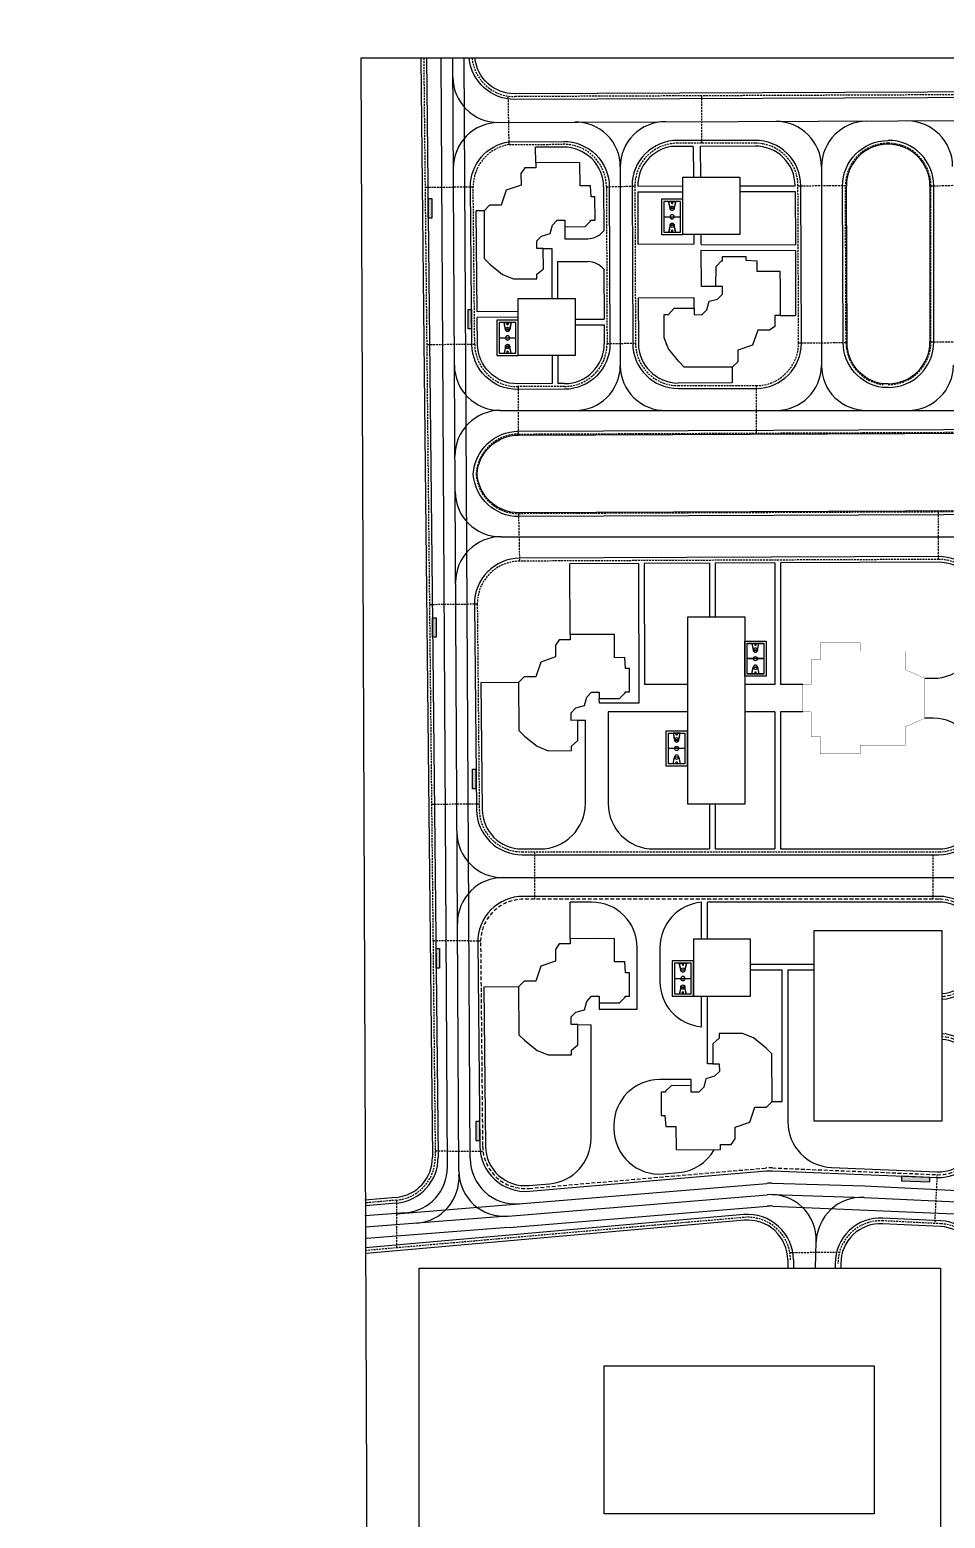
# Model space of a CAD drawing. Header units: inches. Extents: x -634 to 3638, y -6930911 to 5552.
# Drawn here: x 3063.3 to 3304.5, y 2153.3 to 2545.6 of the extents above; entities that cross this region are included whole.
import ezdxf

# ---------------------------------------------------------------- set-up
doc = ezdxf.new("R2010")
doc.units = ezdxf.units.IN
doc.header["$MEASUREMENT"] = 0
doc.linetypes.add('штриховая', pattern=[0.75, 0.5, -0.25])
doc.layers.add('ELEV', color=134, linetype='Continuous', lineweight=18)
for name, color, linetype in [('SPORT', 7, 'Continuous'), ('движ. автобус', 100, 'Continuous'), ('движ. пешеходы', 151, 'штриховая'), ('движ. транспорт', 10, 'Continuous'), ('зеленая зона', 100, 'Continuous'), ('муниц.здания', 181, 'Continuous')]:
    doc.layers.add(name, color=color, linetype=linetype)
for name, color, linetype, true_color in [('дет.площадки', 7, 'Continuous', 0xf5eb38), ('дорога', 7, 'Continuous', 0x737373), ('жил.зона', 7, 'Continuous', 0xee6868), ('парковка', 7, 'Continuous', 0x000000)]:
    doc.layers.add(name, color=color, linetype=linetype, true_color=true_color)

# ---------------------------------------------------------------- blocks, each defined once
blk = doc.blocks.new('A$C6FDB6B95')
at = {"layer": 'SPORT'}
for p, q in [((-2148, 1133), (1300, 1133)), ((-2148, -936), (-2148, 1133)), ((-1920, 438), (-1256, 300)), ((-1918, 904), (1070, 904)), ((-1918, -706), (-1918, 904)), ((-1918, -246), (-1918, 444)), ((-1918, -246), (-1918, 444)), ((-1918, 444), (-1255, 306)), ((-1721, 403), (-1720, 408)), ((-1716, 402), (-1721, 403)), ((-1720, 408), (-1715, 407)), ((-1715, 407), (-1716, 402)), ((-1620, 382), (-1619, 387)), ((-1615, 381), (-1620, 382)), ((-1619, 387), (-1613, 386)), ((-1613, 386), (-1615, 381)), ((-1519, 361), (-1518, 366)), ((-1513, 360), (-1519, 361)), ((-1518, 366), (-1512, 365)), ((-1512, 365), (-1513, 360)), ((-1277, 305), (-1276, 299)), ((-1258, -102), (-1258, 300)), ((-1252, 300), (-1252, -102)), ((-427, -706), (-427, 904)), ((-427, -418), (-427, 616)), ((-421, -706), (-421, 904)), ((-421, -418), (-421, 616)), ((1070, 444), (406, 306)), ((1071, 438), (407, 300)), ((409, -102), (409, 300)), ((429, 305), (428, 299)), ((1070, 904), (1070, -706)), ((1070, -246), (1070, 444)), ((1070, -246), (1070, 444)), ((1300, 1133), (1300, -936)), ((1300, -936), (-2148, -936)), ((-1256, -102), (-1920, -240)), ((-1255, -108), (-1918, -246)), ((1070, -706), (-1918, -706)), ((-1277, -107), (-1276, -101)), ((406, -108), (1070, -246)), ((407, -102), (1071, -240)), ((429, -107), (428, -101))]:
    blk.add_line(p, q, dxfattribs=at)
for points in [[(1300, -936), (-2148, -936), (-2148, 1133), (1300, 1133)], [(1076, -711), (-1924, -711), (-1924, 909), (1076, 909)], [(-1781, 202), (-1784, 202), (-1784, -4), (-1781, -4)], [(671, 361), (669, 366), (664, 365), (665, 360)], [(772, 382), (771, 387), (765, 386), (766, 381)], [(873, 403), (872, 408), (866, 407), (868, 402)], [(932, 202), (936, 202), (936, -4), (932, -4)], [(-1721, -205), (-1720, -211), (-1715, -209), (-1716, -204)], [(-1620, -184), (-1619, -190), (-1613, -188), (-1615, -183)], [(-1519, -163), (-1518, -168), (-1512, -167), (-1513, -162)], [(671, -163), (669, -168), (664, -167), (665, -162)], [(772, -184), (771, -190), (765, -188), (766, -183)], [(873, -205), (872, -211), (866, -209), (868, -204)]]:
    blk.add_lwpolyline(points, close=True, dxfattribs=at)
blk.add_lwpolyline([(403, -102, -0.9858149), (403, 300)], format="xyb", close=True, dxfattribs=at)
for centre, radius in [((-1741, 99), 25.9), ((-424, 99), 207), ((-424, 99), 201), ((892, 99), 25.9)]:
    blk.add_circle(centre, radius, dxfattribs=at)
for centre, radius, start, end in [((-1255, 99), 207, 96.21469, 263.78531), ((-1255, 99), 201, 96.21469, 263.78531), ((-1255, 99), 207, 270, 90), ((-1255, 99), 201, 270.81854, 89.18146), ((406, 99), 207, 90, 270), ((406, 99), 201, 276.21469, 83.78531), ((406, 99), 207, 276.21469, 83.78531)]:
    blk.add_arc(centre, radius, start, end, dxfattribs=at)

msp = doc.modelspace()

# ---------------------------------------------------------------- hatches: boundary and pattern name
at = {"layer": 'ELEV', "linetype": 'Continuous'}
h = msp.add_hatch(dxfattribs=at)
h.set_pattern_fill('ANSI31', color=256, scale=0.01044, style=0)
h.set_pattern_definition([(45, (1262.311104, 3366.587935), (-0.02343928418428, 0.02343928418428), [])])
edge = h.paths.add_edge_path()
edge.add_ellipse((1445.78234, 3471.96182), major_axis=(0, 6932302.83262), ratio=0.00000001506, start_angle=89.999976115149, end_angle=270.000023884851)
edge.add_line((1445.67794, 3474.85168), (1445.67794, 3528.48347))
edge.add_line((1445.67794, 3528.48347), (1445.88675, 3528.48347))
edge.add_line((1445.88675, 3528.48347), (1445.88675, 3474.85168))
at = {"layer": 'движ. автобус'}
h = msp.add_hatch(color=3, dxfattribs=at)
h.dxf.hatch_style = 1
h.paths.add_polyline_path([(3169.2441, 2501.0698), (3168.33049, 2501.0698), (3168.33049, 2495.91847), (3169.2441, 2495.91847)])
h = msp.add_hatch(color=3, dxfattribs=at)
h.dxf.hatch_style = 1
h.paths.add_polyline_path([(3179.76584, 2469.07129), (3179.73836, 2471.87269), (3178.85223, 2471.87269), (3178.85223, 2466.72137), (3179.76584, 2466.72137)])
h = msp.add_hatch(color=3, dxfattribs=at)
h.dxf.hatch_style = 1
h.paths.add_polyline_path([(3170.40427, 2390.60288), (3169.49065, 2390.60288), (3169.49065, 2385.45156), (3170.40427, 2385.45156)])
h = msp.add_hatch(color=3, dxfattribs=at)
h.dxf.hatch_style = 1
h.paths.add_polyline_path([(3180.88487, 2350.6988), (3179.97126, 2350.6988), (3179.97126, 2345.54747), (3180.88487, 2345.54747)])
h = msp.add_hatch(color=3, dxfattribs=at)
h.dxf.hatch_style = 1
h.paths.add_polyline_path([(3171.31965, 2303.4433), (3170.40604, 2303.4433), (3170.40604, 2298.29197), (3171.31965, 2298.29197)])
h = msp.add_hatch(color=3, dxfattribs=at)
h.dxf.hatch_style = 1
h.paths.add_polyline_path([(3181.83721, 2257.91262), (3180.9411, 2257.91262), (3180.9411, 2252.76129), (3181.85471, 2252.76129), (3181.85471, 2256.12889)])
h = msp.add_hatch(color=3, dxfattribs=at)
h.dxf.hatch_style = 1
h.paths.add_polyline_path([(3300.46787, 2243.12624), (3293.02953, 2243.43021), (3293.02953, 2242.2136), (3300.46787, 2241.90963)])

# ---------------------------------------------------------------- linework, layer by layer
at = {"color": 7}
msp.add_lwpolyline([(3152.27453, 2117.38844), (3571.2036, 2020.67668), (3611.30722, 2194.39466), (3624.58339, 2311.97423), (3637.80785, 2538.02955), (3150.56133, 2538.02955)], close=True, dxfattribs=at)
at = {"layer": 'движ. автобус'}
for p, q in [((3173.38161, 2245.8416), (3171.77301, 2538.01303)), ((3179.36951, 2248.0555), (3177.77291, 2538.04607)), ((3159.95386, 2233.4823), (3257.51017, 2241.55095)), ((3258.855, 2241.58651), (3283.234, 2240.86351)), ((3283.28902, 2240.86137), (3614.7559, 2224.93764)), ((3162.3114, 2233.81159), (3151.58354, 2232.97802)), ((3189.62361, 2229.91573), (3257.66114, 2235.54295)), ((3259.15962, 2235.57297), (3338.48743, 2232.20271)), ((3189.4897, 2229.90528), (3152.04834, 2226.99606))]:
    msp.add_line(p, q, dxfattribs=at)
for points in [[(3168.33049, 2501.0698), (3169.2441, 2501.0698), (3169.2441, 2495.91847), (3168.33049, 2495.91847)], [(3178.85223, 2471.87269), (3179.76584, 2471.87269), (3179.76584, 2466.72137), (3178.85223, 2466.72137)], [(3169.49065, 2390.60288), (3170.40427, 2390.60288), (3170.40427, 2385.45156), (3169.49065, 2385.45156)], [(3179.97126, 2350.6988), (3180.88487, 2350.6988), (3180.88487, 2345.54747), (3179.97126, 2345.54747)], [(3170.40604, 2303.4433), (3171.31965, 2303.4433), (3171.31965, 2298.29197), (3170.40604, 2298.29197)], [(3180.9411, 2257.91262), (3181.85471, 2257.91262), (3181.85471, 2252.76129), (3180.9411, 2252.76129)], [(3300.46787, 2243.12624), (3293.02953, 2243.43021), (3293.02953, 2242.2136), (3300.46787, 2241.90963)]]:
    msp.add_lwpolyline(points, close=True, dxfattribs=at)
for centre, start, end in [((3191.36933, 2248.12157), 180.315449, 274.7280375), ((3161.38179, 2245.77553), 274.4430072, 0.315449), ((3258.49928, 2229.59178), 88.3012997, 94.7280375), ((3258.49928, 2229.59178), 88.3012997, 94.7280375), ((3258.65026, 2223.58378), 87.5672422, 94.7280375), ((3258.65813, 2223.58443), 88.3012997, 94.7280375)]:
    msp.add_arc(centre, 12, start, end, dxfattribs=at)
at = {"layer": 'движ. пешеходы'}
for p, q in [((3167.13826, 2538.02167), (3170.17969, 2248.42789)), ((3189.64528, 2515.3037), (3189.41652, 2528.06647)), ((3240.4286, 2515.65823), (3240.37775, 2528.14445)), ((3180.17242, 2504.08451), (3167.49608, 2503.95138)), ((3215.27337, 2504.17803), (3222.77268, 2504.36242)), ((3265.74359, 2504.45423), (3278.49349, 2504.50616)), ((3300.77043, 2504.40823), (3313.27043, 2504.74564)), ((3180.57888, 2462.64897), (3167.93125, 2462.51614)), ((3215.44167, 2462.8555), (3222.94126, 2462.96952)), ((3265.91218, 2463.06106), (3278.41208, 2463.11197)), ((3300.77043, 2463.27709), (3313.27043, 2463.27709)), ((3254.70959, 2451.76534), (3254.76051, 2439.26544)), ((3192.12584, 2439.01034), (3192.07493, 2451.51024)), ((3192.4543, 2405.52672), (3192.20262, 2418.0258)), ((3302.80325, 2405.97615), (3302.75132, 2418.72605)), ((3181.25066, 2394.16646), (3168.65047, 2394.03413)), ((3181.76714, 2341.51562), (3169.20343, 2341.38367)), ((3196.39992, 2316.41366), (3196.39992, 2328.91366)), ((3301.3477, 2316.41366), (3301.3477, 2328.16366)), ((3169.57999, 2305.52912), (3182.12925, 2305.49789)), ((3170.16209, 2250.10349), (3182.74283, 2250.00942)), ((3302.38714, 2243.84233), (3301.74986, 2230.99017)), ((3159.93113, 2237.11267), (3151.72622, 2236.37978)), ((3159.93113, 2237.11267), (3160.00977, 2224.55524)), ((3263.60714, 2223.32849), (3276.68979, 2223.43684))]:
    msp.add_line(p, q, dxfattribs=at)
for points in [[(3615.13642, 2538.20748, -0.344538771), (3604.2534, 2529.62646), (3191.11963, 2527.94383, -0.387202094), (3179.87688, 2538.10231, -0.387202094)], [(3288.07956, 2452.01963, -0.372297113), (3278.41208, 2463.11197), (3278.24409, 2504.35623, -0.412534407), (3289.38365, 2515.6515, -0.412534407)], [(3289.52043, 2452.02709, 0.414213562), (3300.77043, 2463.27709), (3300.77043, 2504.40823, 0.414213562), (3289.52043, 2515.65823, 0.414213562)], [(3263.78091, 2221.35885, 0.440017103), (3251.55016, 2232.56602), (3151.90329, 2223.84583)], [(3287.75697, 2120.62987), (3287.86983, 2113.95494, 0.338759954), (3296.36347, 2103.23762), (3300.33245, 2102.23523, 0.489484039), (3314.33717, 2113.1722), (3314.05819, 2219.70333, 0.399016405), (3303.36538, 2230.91006), (3288.08806, 2231.6676, 0.428800516), (3276.28091, 2220.4314, 0.428800516)]]:
    msp.add_lwpolyline(points, format="xyb", dxfattribs=at)
for points in [[(3203.96189, 2515.38204, -0.414623583), (3215.27337, 2504.17803), (3215.44167, 2462.8555, -0.414213562), (3204.23758, 2451.55977), (3191.87416, 2451.50942, -0.412534407), (3180.57888, 2462.64897), (3180.17242, 2504.08451, -0.371280173), (3189.64528, 2515.3037)], [(3254.55727, 2515.65823), (3234.02258, 2515.65823, 0.415406969), (3222.77268, 2504.36242), (3222.94126, 2462.96952, 0.413021162), (3234.19117, 2451.76534), (3254.70959, 2451.76534, 0.414174441), (3265.91218, 2463.06106), (3265.74359, 2504.45423, 0.411368088)], [(3427.29228, 2429.42999, -0.393431519), (3416.11365, 2418.93775), (3192.20262, 2418.0258, -0.392951171), (3180.94031, 2428.40797, -0.396265995), (3192.12584, 2439.01034), (3416.02201, 2439.92223, -0.395785035)], [(3302.84907, 2328.91366, 0.414213562), (3314.09907, 2340.16366), (3314.09907, 2394.72625, 0.415406969), (3302.80325, 2405.97615), (3192.4543, 2405.52672, 0.415894714), (3181.25066, 2394.16646), (3181.78149, 2340.05331, 0.411343417), (3193.03095, 2328.91366)]]:
    msp.add_lwpolyline(points, format="xyb", close=True, dxfattribs=at)
at = {"layer": 'движ. пешеходы', "ltscale": 2}
msp.add_lwpolyline([(3303.632, 2290.79337, 0.393957642), (3314.09907, 2302.01609), (3314.09907, 2305.16366, 0.414213562), (3302.84907, 2316.41366), (3193.37428, 2316.41366, 0.417089545), (3182.12482, 2305.05331), (3182.65181, 2251.33144, 0.437662626), (3194.90344, 2240.23652), (3257.30875, 2245.59296, -0.033745919), (3259.02756, 2245.62418), (3302.38714, 2243.84233, 0.426294931), (3314.09907, 2255.08284), (3314.09907, 2269.01609, 0.393957642), (3303.632, 2280.23882, 0.393957642)], format="xyb", dxfattribs=at)
at = {"layer": 'движ. пешеходы'}
msp.add_arc((3158.93022, 2248.31806), 11.25, 275.1043109, 0.5620272, dxfattribs=at)
at = {"layer": 'движ. транспорт'}
for p, q in [((3176.3874, 2244.79862), (3174.77296, 2538.02955)), ((3186.84697, 2521.11576), (3609.38693, 2522.76282)), ((3218.93301, 2509.43316), (3218.93301, 2456.90341)), ((3271.93642, 2509.43566), (3271.93642, 2456.9059)), ((3187.35001, 2445.25282), (3602.24108, 2445.25282)), ((3187.53331, 2411.95887), (3599.91267, 2411.95887)), ((3187.89564, 2322.13292), (3625.17748, 2322.12957)), ((3189.37633, 2232.90552), (3257.5906, 2238.54736)), ((3258.8832, 2238.58435), (3283.14507, 2237.86483)), ((3283.14507, 2237.86483), (3614.4186, 2221.95039)), ((3189.25729, 2232.89627), (3151.81594, 2229.98704)), ((3270.37481, 2219.1674), (3270.57493, 2226.24922)), ((3270.37481, 2219.1674), (3270.57404, 2226.21762))]:
    msp.add_line(p, q, dxfattribs=at)
for centre, radius, start, end in [((3186.8002, 2533.11567), 12, 180.315449, 270.2233376), ((3186.93233, 2509.116), 12, 90.2233376, 180.315449), ((3207.25481, 2509.52046), 11.67853, 359.5717346, 91.6788953), ((3230.69489, 2509.52728), 11.76226, 88.9407185, 180.4584603), ((3259.9156, 2509.37963), 12.02095, 0.2670682, 90.001613), ((3284.04524, 2509.38591), 12.10892, 90.6165008, 179.7645949), ((3294.42881, 2509.46924), 12.06623, 0.2970199, 89.7287569), ((3187.21787, 2457.25282), 12, 180.315449, 270), ((3207.06863, 2457.11868), 11.86633, 269.4859053, 359.3275071), ((3230.72015, 2457.03647), 11.78614, 180.2774473, 271.1768496), ((3260.07204, 2457.12117), 11.86633, 269.4859053, 359.3275071), ((3283.72356, 2457.03897), 11.78614, 180.2774473, 271.1768496), ((3294.7713, 2457.18303), 11.92799, 269.6097199, 359.7303482), ((3187.35001, 2433.25282), 12, 90, 180.315449), ((3187.40118, 2423.95887), 12, 180.315449, 270), ((3187.53331, 2399.95887), 12, 90, 180.315449), ((3187.89573, 2334.13292), 12, 180.315449, 269.9995611), ((3188.02787, 2310.13292), 12, 89.9995611, 180.315449), ((3164.34831, 2243.10123), 12.104, 274.6364857, 3.8271007), ((3188.38721, 2244.86468), 12, 180.315449, 274.7280375), ((3258.57972, 2226.58819), 12, 358.3813231, 94.7280375), ((3282.56925, 2225.87865), 12, 87.2496144, 178.3813231)]:
    msp.add_arc(centre, radius, start, end, dxfattribs=at)
at = {"layer": 'дет.площадки'}
for points in [[(3235.39004, 2506.67501), (3250.45556, 2506.67501), (3250.45556, 2491.61756), (3235.39004, 2491.61756)], [(3192.01868, 2474.75491), (3207.08419, 2474.75491), (3207.08419, 2459.69746), (3192.01868, 2459.69746)], [(3236.74634, 2390.82572), (3251.74634, 2390.82572), (3251.74634, 2341.46394), (3236.74634, 2341.46394)], [(3253.20373, 2305.87358), (3238.20373, 2305.87358), (3238.20373, 2290.87358), (3253.20373, 2290.87358)]]:
    msp.add_lwpolyline(points, close=True, dxfattribs=at)
at = {"layer": 'дорога'}
for p, q in [((3166.3883, 2538.0138), (3169.42973, 2248.42002)), ((3167.88822, 2538.02955), (3170.92965, 2248.43577)), ((3203.966, 2514.63206), (3196.61693, 2514.59184)), ((3196.6392, 2510.52187), (3196.61693, 2514.59184)), ((3238.15518, 2514.81916), (3232.43726, 2514.78787)), ((3238.15518, 2514.81916), (3238.19526, 2506.67501)), ((3254.43622, 2514.90826), (3240.09793, 2514.82979)), ((3240.14256, 2506.67501), (3240.09793, 2514.82979)), ((3214.52337, 2504.17498), (3214.57082, 2492.52442)), ((3223.52267, 2504.36547), (3223.5227, 2504.35936)), ((3223.5227, 2504.35936), (3235.39004, 2504.38564)), ((3223.52602, 2502.85936), (3235.39004, 2502.88563)), ((3223.52881, 2502.85937), (3223.5848, 2489.11123)), ((3250.45556, 2504.41899), (3264.9936, 2504.45118)), ((3250.45556, 2502.91899), (3264.99971, 2502.95119)), ((3264.99971, 2502.95119), (3265.0571, 2488.85944)), ((3183.04096, 2497.86631), (3180.98365, 2497.84613)), ((3204.31968, 2493.64509), (3204.33542, 2490.46059)), ((3238.26938, 2491.61756), (3238.28215, 2489.022)), ((3240.23923, 2489.01012), (3240.22496, 2491.61756)), ((3198.64906, 2487.918), (3200.86528, 2487.92895)), ((3200.86528, 2487.92895), (3200.91893, 2474.75491)), ((3204.33542, 2490.46059), (3210.36652, 2490.48515)), ((3223.5848, 2489.11123), (3238.28215, 2489.022)), ((3240.23923, 2489.01012), (3265.07232, 2488.85935)), ((3240.23923, 2487.51009), (3240.23923, 2487.48819)), ((3240.23923, 2487.51009), (3265.06321, 2487.35938)), ((3240.34125, 2477.88233), (3240.23923, 2487.48819)), ((3265.06321, 2487.35938), (3265.13282, 2470.26758)), ((3202.37945, 2484.45257), (3210.43329, 2484.453)), ((3202.37945, 2484.45257), (3202.41892, 2474.76102)), ((3214.61188, 2482.44301), (3214.66545, 2469.29054)), ((3244.13812, 2477.88233), (3240.34125, 2477.88233)), ((3240.72476, 2477.88233), (3240.72476, 2477.88233)), ((3192.01868, 2471.31736), (3181.24492, 2471.21168)), ((3238.42753, 2474.9172), (3223.64286, 2474.85699)), ((3223.64286, 2474.85699), (3223.69126, 2462.97257)), ((3238.42753, 2472.1951), (3238.42753, 2474.9172)), ((3192.0334, 2469.81744), (3181.25963, 2469.71175)), ((3207.08419, 2469.25966), (3214.66545, 2469.29054)), ((3207.0903, 2467.75968), (3214.67156, 2467.79055)), ((3214.67156, 2467.79055), (3214.69167, 2462.85244)), ((3261.03714, 2470.2509), (3265.13282, 2470.26758)), ((3200.98026, 2459.69746), (3201.0104, 2452.29663)), ((3202.48027, 2459.69746), (3202.51039, 2452.30274)), ((3248.42113, 2456.61595), (3248.43794, 2452.4898)), ((3201.0104, 2452.29663), (3191.8711, 2452.25941)), ((3204.23452, 2452.30977), (3202.51039, 2452.30274)), ((3248.43794, 2452.4898), (3234.19151, 2452.43178)), ((3289.52043, 2451.27709), (3287.97406, 2451.27709)), ((3205.71777, 2386.17429), (3205.64179, 2404.83042)), ((3223.71054, 2404.90401), (3223.8413, 2368.10432)), ((3225.21052, 2404.91012), (3225.32395, 2372.98862)), ((3242.44471, 2404.98032), (3242.44471, 2390.82572)), ((3243.94471, 2404.98643), (3243.94471, 2390.82572)), ((3259.67889, 2405.05051), (3259.67889, 2372.98862)), ((3261.17889, 2405.05662), (3261.17889, 2372.98862)), ((3192.11952, 2373.51872), (3182.2042, 2373.42146)), ((3299.18914, 2374.64431), (3301.34907, 2374.64431)), ((3213.45223, 2368.10432), (3213.39825, 2369.29751)), ((3236.74634, 2372.98862), (3225.32395, 2372.98862)), ((3259.67889, 2372.98862), (3251.74634, 2372.98862)), ((3266.99244, 2372.98862), (3261.17889, 2372.98862)), ((3223.8413, 2368.10432), (3213.45223, 2368.10432)), ((3236.74634, 2365.78703), (3215.7167, 2365.78703)), ((3259.67889, 2365.78703), (3251.74634, 2365.78703)), ((3259.67889, 2365.78703), (3259.67889, 2329.66366)), ((3266.99244, 2365.78703), (3261.17889, 2365.78703)), ((3261.17889, 2365.78703), (3261.17889, 2329.66366)), ((3207.72763, 2363.57042), (3209.74884, 2363.57042)), ((3242.44471, 2341.46394), (3242.44471, 2329.66366)), ((3243.94471, 2341.46394), (3243.94471, 2329.66366)), ((3205.71777, 2306.00657), (3205.71777, 2315.66366)), ((3240.36962, 2305.87358), (3240.36962, 2315.62044)), ((3241.86962, 2305.87358), (3241.86962, 2315.66366)), ((3253.20373, 2299.31723), (3270.0424, 2299.31723)), ((3253.20373, 2297.81723), (3261.59109, 2297.81723)), ((3261.59109, 2263.0876), (3261.59109, 2297.81723)), ((3263.09109, 2297.81723), (3270.0424, 2297.81723)), ((3192.11952, 2293.35101), (3182.99053, 2293.26146)), ((3240.36962, 2282.79325), (3240.36962, 2290.87358)), ((3241.86962, 2273.03591), (3241.86962, 2290.87358)), ((3213.39825, 2289.12979), (3213.39825, 2287.48465)), ((3213.39825, 2287.48465), (3223.38717, 2287.48465)), ((3207.72763, 2283.4027), (3211.25155, 2283.30404)), ((3243.29504, 2273.03591), (3241.86962, 2273.03591)), ((3237.62442, 2268.8792), (3229.25155, 2268.8792)), ((3237.62442, 2267.30882), (3237.62442, 2268.8792)), ((3258.90315, 2263.0876), (3261.59109, 2263.0876)), ((3159.8644, 2237.8597), (3151.65949, 2237.12681)), ((3159.99786, 2236.36565), (3151.79294, 2235.63276)), ((3263.03091, 2221.35885), (3263.03091, 2219.1674)), ((3264.53091, 2221.35885), (3264.53091, 2219.1674)), ((3275.53091, 2220.39895), (3275.53091, 2219.1674)), ((3277.03091, 2220.39895), (3277.03091, 2219.1674))]:
    msp.add_line(p, q, dxfattribs=at)
at = {"layer": 'дорога', "color": 7}
msp.add_line((3277.35676, 2538.07435), (3277.35694, 2538.02955), dxfattribs=at)
at = {"layer": 'дорога'}
for points in [[(3615.86501, 2538.02955, -0.344538771), (3604.25646, 2528.87646), (3191.12268, 2527.19383, -0.387202094), (3179.13041, 2538.02955, -0.387202094)], [(3614.40783, 2538.3854, -0.344538771), (3604.25035, 2530.37645), (3191.11657, 2528.69382, -0.387202094), (3180.62334, 2538.17507, -0.387202094)], [(3254.55935, 2516.40823), (3234.02258, 2516.40823, 0.415406969), (3222.02268, 2504.35936), (3222.19127, 2462.96646, 0.413021162), (3234.19117, 2451.01534), (3254.71115, 2451.01534, 0.414213562), (3266.66217, 2463.06411), (3266.49359, 2504.45729, 0.414623583), (3254.42802, 2516.40823)], [(3287.97406, 2451.27709, -0.372297113), (3277.66208, 2463.10891), (3277.4941, 2504.35317, -0.412534407), (3289.37629, 2516.40147)], [(3289.52043, 2451.27709, 0.414213562), (3301.52043, 2463.27709), (3301.52043, 2504.40823, 0.414213562), (3289.52043, 2516.40823)], [(3191.8711, 2452.25941, -0.412534407), (3181.32884, 2462.65633), (3181.25963, 2469.71175)], [(3302.84907, 2328.16366, 0.414213562), (3314.84907, 2340.16366), (3314.84907, 2394.72625, 0.415406969), (3302.8002, 2406.72615), (3192.45125, 2406.27671, 0.415894714), (3180.5007, 2394.1591), (3181.03152, 2340.04595, 0.411343417), (3193.03095, 2328.16366), (3302.84907, 2328.16366)], [(3299.18914, 2374.64431), (3301.34907, 2374.64431, 0.414213562), (3313.34907, 2386.64431), (3313.34907, 2394.72625, 0.415406969), (3302.8063, 2405.22616), (3261.17889, 2405.05662)], [(3182.2042, 2373.42146), (3182.53145, 2340.06067, 0.411343417), (3193.03095, 2329.66366), (3197.74884, 2329.66366, 0.414213562), (3209.74884, 2341.66366), (3209.74884, 2363.57042)], [(3215.7167, 2365.78703), (3215.73731, 2341.65341, 0.413963377), (3227.73731, 2329.66366), (3242.44471, 2329.66366)], [(3261.17889, 2329.66366), (3302.84907, 2329.66366, 0.414213562), (3313.34907, 2340.16366), (3313.34907, 2352.11891, 0.414213562), (3301.34907, 2364.11891), (3299.18914, 2364.11891)], [(3303.68419, 2290.04519, 0.393957642), (3314.84907, 2302.01609), (3314.84907, 2305.16366, 0.414213562), (3302.84907, 2317.16366), (3193.37428, 2317.16366, 0.417089545), (3181.37486, 2305.04595), (3181.90184, 2251.32409, 0.437628787), (3194.9689, 2239.48938), (3257.37289, 2244.84571, -0.033809373), (3258.99363, 2244.87494), (3302.35635, 2243.09296, 0.426294931), (3314.84907, 2255.08284), (3314.84907, 2269.01609, 0.393957642), (3303.68419, 2280.987, 0.393957642)], [(3223.38717, 2287.48465), (3223.38717, 2303.66366, 0.414213562), (3211.38717, 2315.66366), (3205.71777, 2315.66366)], [(3240.36962, 2315.62044, 0.38956073), (3229.38717, 2303.66366), (3229.38717, 2294.75003)], [(3303.5798, 2291.54155, 0.393957642), (3313.34907, 2302.01609), (3313.34907, 2305.16366, 0.414213562), (3302.84907, 2315.66366), (3241.86962, 2315.66366)], [(3263.09109, 2297.81723), (3263.09109, 2257.72481, 0.402234529), (3274.59837, 2245.73493), (3302.41794, 2244.5917, 0.426294931), (3313.34907, 2255.08284), (3313.34907, 2269.01609, 0.393957642), (3303.5798, 2279.49064)], [(3182.99053, 2293.26146), (3183.40177, 2251.3388, 0.437700029), (3194.83794, 2240.98366), (3200.27777, 2241.45057)], [(3182.99053, 2293.26146), (3183.40177, 2251.3388, 0.437700029), (3194.83794, 2240.98366), (3200.27777, 2241.45057, 0.389351735), (3211.25155, 2253.40661), (3211.25155, 2283.30404)], [(3217.25155, 2256.8792), (3217.25155, 2255.98161, 0.439520281), (3230.27777, 2244.02557), (3234.24757, 2244.36631, 0.247736575), (3243.67204, 2250.42463)], [(3264.53091, 2221.35885), (3264.53091, 2221.35885, 0.440017103), (3251.48477, 2233.31316), (3151.83791, 2224.59298)], [(3287.00707, 2120.61719), (3287.11994, 2113.94226, 0.338759954), (3296.17982, 2102.51046), (3300.1488, 2101.50806, 0.489484039), (3315.08717, 2113.17417), (3314.80819, 2219.70529, 0.399016405), (3303.40253, 2231.65914), (3288.1252, 2232.41668, 0.428800516), (3275.53091, 2220.4314)], [(3263.03091, 2221.35885, 0.440017103), (3251.61554, 2231.81887), (3151.96867, 2223.09869)], [(3288.50686, 2120.64255), (3288.61972, 2113.96762, 0.338759954), (3296.54712, 2103.96479), (3300.5161, 2102.9624, 0.489484039), (3313.58717, 2113.17024), (3313.30819, 2219.70137, 0.399016405), (3303.32824, 2230.16098), (3288.05092, 2230.91852, 0.428800516), (3277.03091, 2220.4314, 0.428800516)]]:
    msp.add_lwpolyline(points, format="xyb", dxfattribs=at)
for points in [[(3203.95779, 2516.13203, -0.414623583), (3216.02336, 2504.18109), (3216.19166, 2462.85855, -0.414213562), (3204.24063, 2450.80978), (3191.87721, 2450.75942, -0.412534407), (3179.82892, 2462.64162), (3179.42245, 2504.07715, -0.372666412), (3189.58458, 2516.05337)], [(3428.04388, 2429.42999, -0.394649821), (3416.1167, 2418.18776), (3192.20567, 2417.2758, -0.394169083), (3180.18875, 2428.40059), (3180.18875, 2428.40059, -0.397486672), (3192.12279, 2439.76033), (3416.01895, 2440.67223, -0.397005299)]]:
    msp.add_lwpolyline(points, format="xyb", close=True, dxfattribs=at)
for points in [[(3181.24492, 2471.21168), (3180.98365, 2497.84613)], [(3223.71054, 2404.90401), (3205.64179, 2404.83042)], [(3242.44471, 2404.98032), (3225.21052, 2404.91012)], [(3259.67889, 2405.05051), (3243.94471, 2404.98643)], [(3243.94471, 2329.66366), (3259.67889, 2329.66366)], [(3211.38717, 2315.66366), (3205.71777, 2315.66366)], [(3230.27777, 2244.02557), (3234.24757, 2244.36631)]]:
    msp.add_lwpolyline(points, dxfattribs=at)
msp.add_lwpolyline([(3302.84907, 2290.01609), (3302.84907, 2290.01609)], close=True, dxfattribs=at)
for centre, radius, start, end in [((3204.02346, 2504.13221), 10.5, 0.2333558, 90.3135523), ((3234.02258, 2504.40823), 10.5, 98.6839077, 180.2333558), ((3254.49368, 2504.40841), 10.5, 0.2333558, 90.3135523), ((3210.05686, 2496.47716), 6, 358.6915562, 1.7751554), ((3210.05686, 2496.47716), 6, 272.9583249, 318.7923825), ((3210.11931, 2478.45179), 6.00941, 41.6179668, 87.0050612), ((3210.11931, 2478.45179), 6.00941, 359.4118747, 1.0548369), ((3204.19176, 2462.80968), 10.5, 270.2333558, 0.2333558), ((3234.33566, 2463.07571), 10.64491, 180.5551203, 269.2240782), ((3241.38717, 2294.75003), 12, 180, 265.135739), ((3229.25155, 2256.8792), 12, 90, 180), ((3158.93022, 2248.31806), 10.5, 275.1043109, 0.5620272), ((3158.93022, 2248.31806), 12, 275.1043109, 0.5620272)]:
    msp.add_arc(centre, radius, start, end, dxfattribs=at)
at = {"layer": 'жил.зона', "ltscale": 100}
for points in [[(3187.55774, 2499.35365), (3184.49655, 2499.33852), (3183.04096, 2497.86631), (3183.10338, 2485.2334), (3184.57344, 2483.7778), (3187.91821, 2481.07969), (3190.81865, 2479.91892), (3196.96972, 2479.94931), (3196.96391, 2481.12525), (3198.67536, 2482.59672), (3198.64906, 2487.918), (3196.93038, 2487.90951), (3196.91663, 2489.9269), (3198.17498, 2491.19679), (3200.46115, 2491.82712), (3201.03805, 2494.02406), (3202.29694, 2495.35367), (3204.31119, 2495.36362), (3204.31968, 2493.64509), (3209.64111, 2493.67138), (3211.09671, 2495.14129), (3211.09545, 2495.39714), (3212.27139, 2495.40273), (3212.24102, 2501.54837), (3211.24379, 2501.54392), (3211.05117, 2504.43769), (3208.33744, 2504.42981), (3208.30812, 2510.52187), (3204.23647, 2510.55633), (3196.6392, 2510.52187), (3196.64443, 2509.16596), (3194.21762, 2509.15397), (3193.75736, 2509.1517), (3192.76202, 2507.68391), (3192.77273, 2504.61945), (3188.87643, 2503.26447), (3187.55774, 2499.35365)], [(3249.89535, 2461.13703), (3249.88911, 2458.07581), (3248.42113, 2456.61595), (3235.78809, 2456.64168), (3234.32823, 2458.1075), (3231.62042, 2461.44443), (3230.45123, 2464.34149), (3230.46375, 2470.49261), (3231.6397, 2470.49022), (3233.1062, 2472.20593), (3238.42753, 2472.1951), (3238.42403, 2470.4764), (3240.44145, 2470.4685), (3241.70768, 2471.73054), (3242.33137, 2474.01853), (3244.52662, 2474.60181), (3245.85257, 2475.86456), (3245.85667, 2477.87883), (3244.13812, 2477.88233), (3244.14896, 2483.20381), (3245.61464, 2484.66367), (3245.87049, 2484.66315), (3245.87266, 2485.8391), (3252.01837, 2485.82659), (3252.01681, 2484.82935), (3254.91113, 2484.64513), (3254.91113, 2481.93139), (3261.00325, 2481.91977), (3261.04954, 2477.84823), (3261.03714, 2470.2509), (3259.68123, 2470.25219), (3259.67628, 2467.82535), (3259.67535, 2467.36509), (3258.21046, 2466.36549), (3255.14597, 2466.3673), (3253.80232, 2462.46708), (3249.89535, 2461.13703)], [(3196.6363, 2375.00607), (3193.57511, 2374.99094), (3192.11952, 2373.51872), (3192.18195, 2360.88581), (3193.652, 2359.43021), (3196.99678, 2356.73211), (3199.89722, 2355.57134), (3206.04829, 2355.60173), (3206.04247, 2356.77767), (3207.75393, 2358.24914), (3207.72763, 2363.57042), (3206.00895, 2363.56193), (3205.9952, 2365.57932), (3207.25354, 2366.84921), (3209.53971, 2367.47954), (3210.11662, 2369.67648), (3211.37551, 2371.00608), (3213.38976, 2371.01604), (3213.39825, 2369.29751), (3218.71968, 2369.3238), (3220.17528, 2370.79371), (3220.17402, 2371.04956), (3221.34996, 2371.05515), (3221.31959, 2377.20079), (3220.32236, 2377.19634), (3220.12974, 2380.09011), (3217.41601, 2380.08223), (3217.38669, 2386.17429), (3213.31504, 2386.20875), (3205.71777, 2386.17429), (3205.723, 2384.81838), (3203.29619, 2384.80639), (3202.83593, 2384.80411), (3201.84059, 2383.33633), (3201.8513, 2380.27186), (3197.955, 2378.91689), (3196.6363, 2375.00607)], [(3196.6363, 2294.83835), (3193.57511, 2294.82322), (3192.11952, 2293.35101), (3192.18195, 2280.7181), (3193.652, 2279.26249), (3196.99678, 2276.56439), (3199.89722, 2275.40362), (3206.04829, 2275.43401), (3206.04247, 2276.60995), (3207.75393, 2278.08142), (3207.72763, 2283.4027), (3206.00895, 2283.39421), (3205.9952, 2285.4116), (3207.25354, 2286.68149), (3209.53971, 2287.31182), (3210.11662, 2289.50876), (3211.37551, 2290.83837), (3213.38976, 2290.84832), (3213.39825, 2289.12979), (3218.71968, 2289.15608), (3220.17528, 2290.62599), (3220.17402, 2290.88184), (3221.34996, 2290.88743), (3221.31959, 2297.03307), (3220.32236, 2297.02862), (3220.12974, 2299.92239), (3217.41601, 2299.91451), (3217.38669, 2306.00657), (3213.31504, 2306.04103), (3205.71777, 2306.00657), (3205.723, 2304.65066), (3203.29619, 2304.63867), (3202.83593, 2304.6364), (3201.84059, 2303.16861), (3201.8513, 2300.10414), (3197.955, 2298.74917), (3196.6363, 2294.83835)], [(3254.38637, 2261.60026), (3257.44756, 2261.61539), (3258.90315, 2263.0876), (3258.84072, 2275.72051), (3257.37067, 2277.17611), (3254.02589, 2279.87422), (3251.12545, 2281.03499), (3244.97439, 2281.0046), (3244.9802, 2279.82866), (3243.26875, 2278.35719), (3243.29504, 2273.03591), (3245.01372, 2273.0444), (3245.02748, 2271.02701), (3243.76913, 2269.75712), (3241.48296, 2269.12679), (3240.90605, 2266.92985), (3239.64716, 2265.60024), (3237.63292, 2265.59029), (3237.62442, 2267.30882), (3232.30299, 2267.28253), (3230.84739, 2265.81262), (3230.84866, 2265.55677), (3229.67272, 2265.55118), (3229.70308, 2259.40554), (3230.70031, 2259.40999), (3230.89293, 2256.51622), (3233.60666, 2256.5241), (3233.63599, 2250.43204), (3237.70764, 2250.39758), (3245.3049, 2250.43204), (3245.29967, 2251.78795), (3247.72649, 2251.79994), (3248.18674, 2251.80221), (3249.18209, 2253.26999), (3249.17137, 2256.33446), (3253.06767, 2257.68944), (3254.38637, 2261.60026)]]:
    msp.add_lwpolyline(points, dxfattribs=at)
at = {"layer": 'жил.зона', "linetype": 'Continuous', "flags": 128}
msp.add_lwpolyline([(3269.19401, 2365.7746, 0.06884, 0.06884, 0), (3269.19401, 2359.27921, 0.06884, 0.06884, 0), (3271.56066, 2359.27921, 0.06884, 0.06884, 0), (3271.56066, 2354.73687, 0.06884, 0.06884, 0), (3282.13725, 2354.73687, 0.06884, 0.06884, 0), (3282.13725, 2357.0504, 0.06884, 0.06884, 0), (3293.98813, 2357.0504, 0.06884, 0.06884, 0), (3293.98813, 2361.82642, 0.06884, 0.06884, 0), (3299.18914, 2364.11891, 0.06884, 0.06884, 0), (3299.18914, 2364.11891, 0.06884, 0.06884, 0), (3299.18914, 2374.64431, 0.06884, 0.06884, 0), (3293.98813, 2376.9368, 0.06884, 0.06884, 0), (3293.98813, 2381.75253, 0.06884, 0.06884, 0), (3282.13725, 2381.75253, 0.06884, 0.06884, 0), (3282.13725, 2384.02636, 0.06884, 0.06884, 0), (3271.56066, 2384.02636, 0.06884, 0.06884, 0), (3271.56066, 2379.48402, 0.06884, 0.06884, 0), (3269.19401, 2379.48402, 0.06884, 0.06884, 0), (3269.19401, 2372.98862, 0.06884, 0.06884, 0), (3266.99244, 2372.98862, 0.06884, 0.06884, 0), (3266.99244, 2365.78703, 0.06884, 0.06884, 0)], format="xyseb", close=True, dxfattribs=at)
at = {"layer": 'зеленая зона'}
for p, q in [((3300.52043, 2504.40823), (3300.52043, 2463.27709)), ((3289.52043, 2452.27709), (3287.97406, 2452.27709))]:
    msp.add_line(p, q, dxfattribs=at)
msp.add_lwpolyline([(3288.11472, 2452.26715, -0.372297113), (3278.66207, 2463.11299), (3278.49409, 2504.35724)], format="xyb", dxfattribs=at)
msp.add_lwpolyline([(3427.0417, 2429.42999, -0.392988667), (3416.11263, 2419.18775), (3192.2016, 2418.2758, -0.392508459), (3181.19088, 2428.41042, -0.395822281), (3192.12686, 2438.76034), (3416.02303, 2439.67224, -0.39534147)], format="xyb", close=True, dxfattribs=at)
for centre, start, end in [((3289.494, 2504.40204), 90.5620272, 180.2333558), ((3289.52043, 2504.40823), 0, 90), ((3289.52043, 2463.27709), 270, 0)]:
    msp.add_arc(centre, 11, start, end, dxfattribs=at)
at = {"layer": 'муниц.здания'}
msp.add_lwpolyline([(3214.68199, 2193.44292), (3285.84868, 2193.44292), (3285.84868, 2154.48306), (3214.68199, 2154.48306)], close=True, dxfattribs=at)
at = {"layer": 'парковка'}
for points in [[(3270.0424, 2308.17116), (3303.68419, 2308.17116), (3303.68419, 2257.95964), (3270.0424, 2257.95964)], [(3165.91919, 2219.1674), (3303.33729, 2219.1674), (3303.33729, 2120.43122), (3165.91919, 2120.43122)]]:
    msp.add_lwpolyline(points, close=True, dxfattribs=at)

# ---------------------------------------------------------------- block references
at = {"layer": 'дет.площадки', "yscale": 0.002700000000004366, "zscale": 0.002700000000004366}
for p, xscale, rotation in [((3232.32978, 2497.41802), -0.002700000000004366, 270), ((3188.95842, 2465.49791), -0.002700000000004366, 270), ((3254.80662, 2380.96635), 0.002700000000004366, 90), ((3234.04569, 2357.29388), 0.002700000000004366, 90), ((3235.14347, 2296.67404), -0.002700000000004366, 270)]:
    msp.add_blockref('A$C6FDB6B95', p, dxfattribs=dict(at, xscale=xscale, rotation=rotation))

doc.saveas('drawing.dxf')
